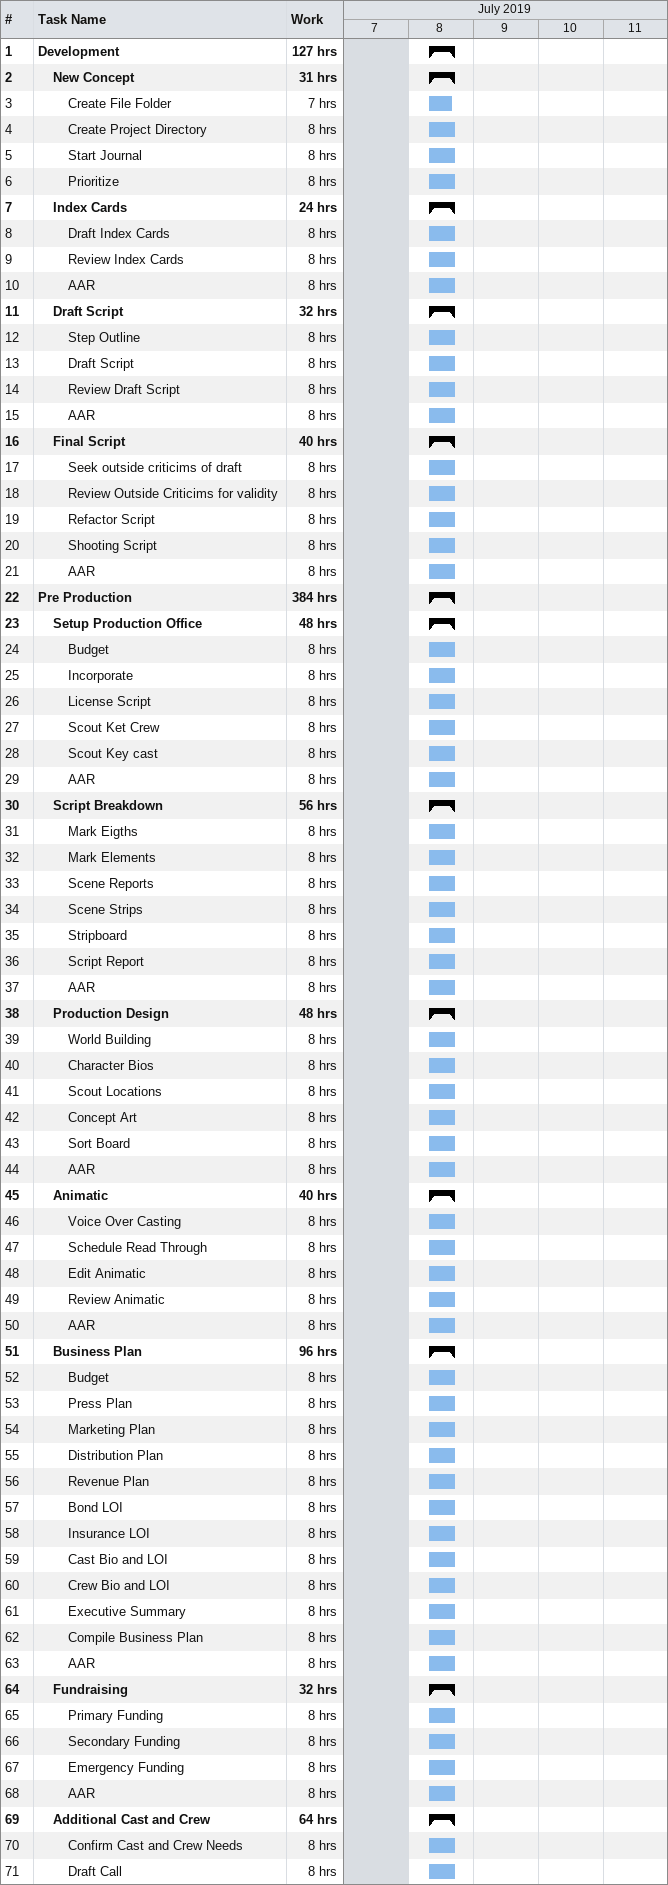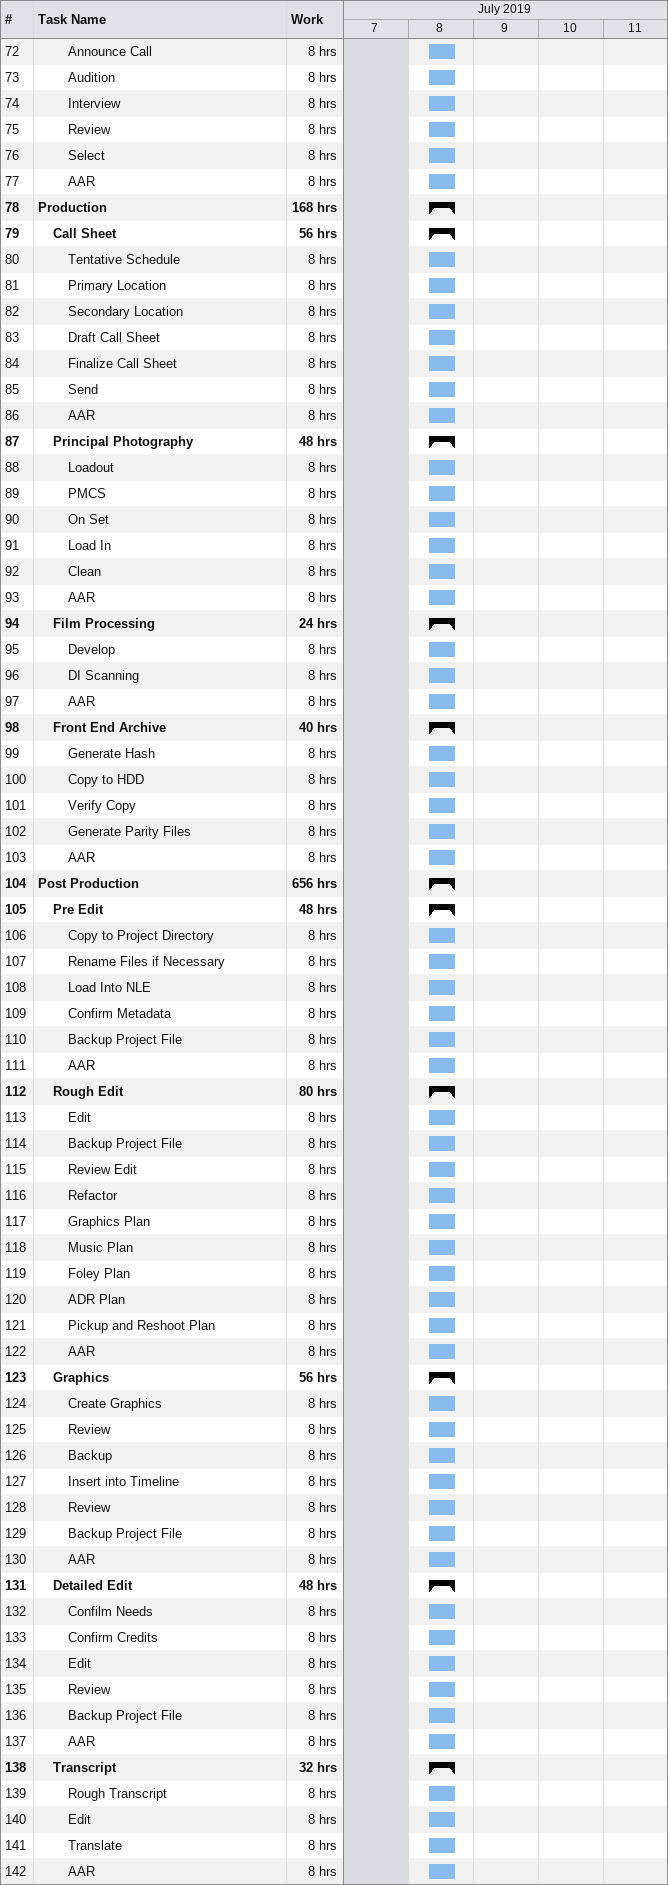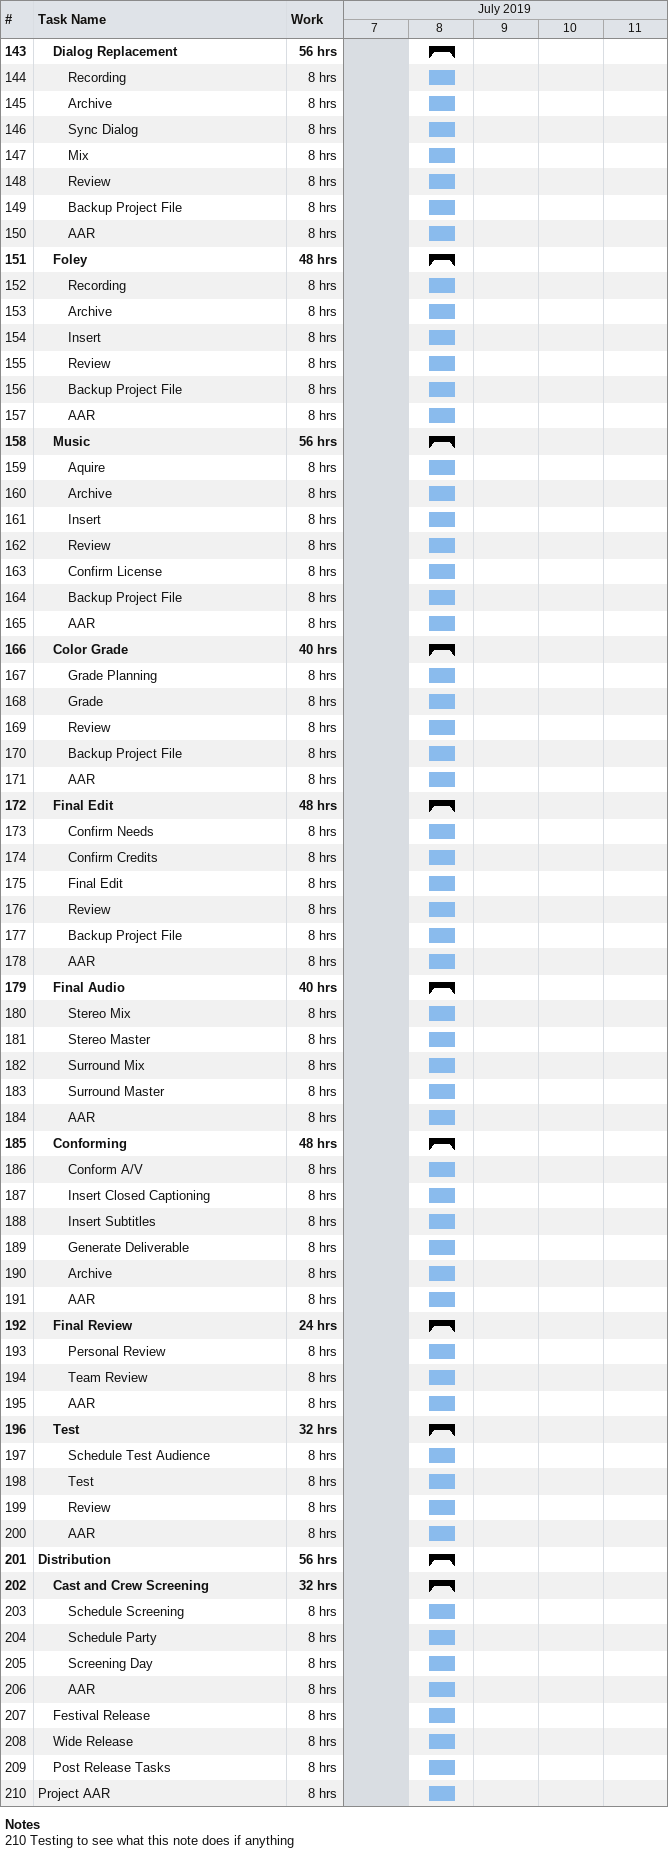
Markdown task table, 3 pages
| ID | Level | Task | Start | Finish | Work (h) |
|---|---|---|---|---|---|
| 1 | 1 | **Development** | 2019-07-08 | 2019-07-08 | 127 |
| 2 | 2 | **New Concept** | 2019-07-08 | 2019-07-08 | 31 |
| 3 | 3 | Create File Folder | 2019-07-08 | 2019-07-08 | 7 |
| 4 | 3 | Create Project Directory | 2019-07-08 | 2019-07-08 | 8 |
| 5 | 3 | Start Journal | 2019-07-08 | 2019-07-08 | 8 |
| 6 | 3 | Prioritize | 2019-07-08 | 2019-07-08 | 8 |
| 7 | 2 | **Index Cards** | 2019-07-08 | 2019-07-08 | 24 |
| 8 | 3 | Draft Index Cards | 2019-07-08 | 2019-07-08 | 8 |
| 9 | 3 | Review Index Cards | 2019-07-08 | 2019-07-08 | 8 |
| 10 | 3 | AAR | 2019-07-08 | 2019-07-08 | 8 |
| 11 | 2 | **Draft Script** | 2019-07-08 | 2019-07-08 | 32 |
| 12 | 3 | Step Outline | 2019-07-08 | 2019-07-08 | 8 |
| 13 | 3 | Draft Script | 2019-07-08 | 2019-07-08 | 8 |
| 14 | 3 | Review Draft Script | 2019-07-08 | 2019-07-08 | 8 |
| 15 | 3 | AAR | 2019-07-08 | 2019-07-08 | 8 |
| 16 | 2 | **Final Script** | 2019-07-08 | 2019-07-08 | 40 |
| 17 | 3 | Seek outside criticims of draft | 2019-07-08 | 2019-07-08 | 8 |
| 18 | 3 | Review Outside Criticims for validity | 2019-07-08 | 2019-07-08 | 8 |
| 19 | 3 | Refactor Script | 2019-07-08 | 2019-07-08 | 8 |
| 20 | 3 | Shooting Script | 2019-07-08 | 2019-07-08 | 8 |
| 21 | 3 | AAR | 2019-07-08 | 2019-07-08 | 8 |
| 22 | 1 | **Pre Production** | 2019-07-08 | 2019-07-08 | 384 |
| 23 | 2 | **Setup Production Office** | 2019-07-08 | 2019-07-08 | 48 |
| 24 | 3 | Budget | 2019-07-08 | 2019-07-08 | 8 |
| 25 | 3 | Incorporate | 2019-07-08 | 2019-07-08 | 8 |
| 26 | 3 | License Script | 2019-07-08 | 2019-07-08 | 8 |
| 27 | 3 | Scout Ket Crew | 2019-07-08 | 2019-07-08 | 8 |
| 28 | 3 | Scout Key cast | 2019-07-08 | 2019-07-08 | 8 |
| 29 | 3 | AAR | 2019-07-08 | 2019-07-08 | 8 |
| 30 | 2 | **Script Breakdown** | 2019-07-08 | 2019-07-08 | 56 |
| 31 | 3 | Mark Eigths | 2019-07-08 | 2019-07-08 | 8 |
| 32 | 3 | Mark Elements | 2019-07-08 | 2019-07-08 | 8 |
| 33 | 3 | Scene Reports | 2019-07-08 | 2019-07-08 | 8 |
| 34 | 3 | Scene Strips | 2019-07-08 | 2019-07-08 | 8 |
| 35 | 3 | Stripboard | 2019-07-08 | 2019-07-08 | 8 |
| 36 | 3 | Script Report | 2019-07-08 | 2019-07-08 | 8 |
| 37 | 3 | AAR | 2019-07-08 | 2019-07-08 | 8 |
| 38 | 2 | **Production Design** | 2019-07-08 | 2019-07-08 | 48 |
| 39 | 3 | World Building | 2019-07-08 | 2019-07-08 | 8 |
| 40 | 3 | Character Bios | 2019-07-08 | 2019-07-08 | 8 |
| 41 | 3 | Scout Locations | 2019-07-08 | 2019-07-08 | 8 |
| 42 | 3 | Concept Art | 2019-07-08 | 2019-07-08 | 8 |
| 43 | 3 | Sort Board | 2019-07-08 | 2019-07-08 | 8 |
| 44 | 3 | AAR | 2019-07-08 | 2019-07-08 | 8 |
| 45 | 2 | **Animatic** | 2019-07-08 | 2019-07-08 | 40 |
| 46 | 3 | Voice Over Casting | 2019-07-08 | 2019-07-08 | 8 |
| 47 | 3 | Schedule Read Through | 2019-07-08 | 2019-07-08 | 8 |
| 48 | 3 | Edit Animatic | 2019-07-08 | 2019-07-08 | 8 |
| 49 | 3 | Review Animatic | 2019-07-08 | 2019-07-08 | 8 |
| 50 | 3 | AAR | 2019-07-08 | 2019-07-08 | 8 |
| 51 | 2 | **Business Plan** | 2019-07-08 | 2019-07-08 | 96 |
| 52 | 3 | Budget | 2019-07-08 | 2019-07-08 | 8 |
| 53 | 3 | Press Plan | 2019-07-08 | 2019-07-08 | 8 |
| 54 | 3 | Marketing Plan | 2019-07-08 | 2019-07-08 | 8 |
| 55 | 3 | Distribution Plan | 2019-07-08 | 2019-07-08 | 8 |
| 56 | 3 | Revenue Plan | 2019-07-08 | 2019-07-08 | 8 |
| 57 | 3 | Bond LOI | 2019-07-08 | 2019-07-08 | 8 |
| 58 | 3 | Insurance LOI | 2019-07-08 | 2019-07-08 | 8 |
| 59 | 3 | Cast Bio and LOI | 2019-07-08 | 2019-07-08 | 8 |
| 60 | 3 | Crew Bio and LOI | 2019-07-08 | 2019-07-08 | 8 |
| 61 | 3 | Executive Summary | 2019-07-08 | 2019-07-08 | 8 |
| 62 | 3 | Compile Business Plan | 2019-07-08 | 2019-07-08 | 8 |
| 63 | 3 | AAR | 2019-07-08 | 2019-07-08 | 8 |
| 64 | 2 | **Fundraising** | 2019-07-08 | 2019-07-08 | 32 |
| 65 | 3 | Primary Funding | 2019-07-08 | 2019-07-08 | 8 |
| 66 | 3 | Secondary Funding | 2019-07-08 | 2019-07-08 | 8 |
| 67 | 3 | Emergency Funding | 2019-07-08 | 2019-07-08 | 8 |
| 68 | 3 | AAR | 2019-07-08 | 2019-07-08 | 8 |
| 69 | 2 | **Additional Cast and Crew** | 2019-07-08 | 2019-07-08 | 64 |
| 70 | 3 | Confirm Cast and Crew Needs | 2019-07-08 | 2019-07-08 | 8 |
| 71 | 3 | Draft Call | 2019-07-08 | 2019-07-08 | 8 |
| 72 | 3 | Announce Call | 2019-07-08 | 2019-07-08 | 8 |
| 73 | 3 | Audition | 2019-07-08 | 2019-07-08 | 8 |
| 74 | 3 | Interview | 2019-07-08 | 2019-07-08 | 8 |
| 75 | 3 | Review | 2019-07-08 | 2019-07-08 | 8 |
| 76 | 3 | Select | 2019-07-08 | 2019-07-08 | 8 |
| 77 | 3 | AAR | 2019-07-08 | 2019-07-08 | 8 |
| 78 | 1 | **Production** | 2019-07-08 | 2019-07-08 | 168 |
| 79 | 2 | **Call Sheet** | 2019-07-08 | 2019-07-08 | 56 |
| 80 | 3 | Tentative Schedule | 2019-07-08 | 2019-07-08 | 8 |
| 81 | 3 | Primary Location | 2019-07-08 | 2019-07-08 | 8 |
| 82 | 3 | Secondary Location | 2019-07-08 | 2019-07-08 | 8 |
| 83 | 3 | Draft Call Sheet | 2019-07-08 | 2019-07-08 | 8 |
| 84 | 3 | Finalize Call Sheet | 2019-07-08 | 2019-07-08 | 8 |
| 85 | 3 | Send | 2019-07-08 | 2019-07-08 | 8 |
| 86 | 3 | AAR | 2019-07-08 | 2019-07-08 | 8 |
| 87 | 2 | **Principal Photography** | 2019-07-08 | 2019-07-08 | 48 |
| 88 | 3 | Loadout | 2019-07-08 | 2019-07-08 | 8 |
| 89 | 3 | PMCS | 2019-07-08 | 2019-07-08 | 8 |
| 90 | 3 | On Set | 2019-07-08 | 2019-07-08 | 8 |
| 91 | 3 | Load In | 2019-07-08 | 2019-07-08 | 8 |
| 92 | 3 | Clean | 2019-07-08 | 2019-07-08 | 8 |
| 93 | 3 | AAR | 2019-07-08 | 2019-07-08 | 8 |
| 94 | 2 | **Film Processing** | 2019-07-08 | 2019-07-08 | 24 |
| 95 | 3 | Develop | 2019-07-08 | 2019-07-08 | 8 |
| 96 | 3 | DI Scanning | 2019-07-08 | 2019-07-08 | 8 |
| 97 | 3 | AAR | 2019-07-08 | 2019-07-08 | 8 |
| 98 | 2 | **Front End Archive** | 2019-07-08 | 2019-07-08 | 40 |
| 99 | 3 | Generate Hash | 2019-07-08 | 2019-07-08 | 8 |
| 100 | 3 | Copy to HDD | 2019-07-08 | 2019-07-08 | 8 |
| 101 | 3 | Verify Copy | 2019-07-08 | 2019-07-08 | 8 |
| 102 | 3 | Generate Parity Files | 2019-07-08 | 2019-07-08 | 8 |
| 103 | 3 | AAR | 2019-07-08 | 2019-07-08 | 8 |
| 104 | 1 | **Post Production** | 2019-07-08 | 2019-07-08 | 656 |
| 105 | 2 | **Pre Edit** | 2019-07-08 | 2019-07-08 | 48 |
| 106 | 3 | Copy to Project Directory | 2019-07-08 | 2019-07-08 | 8 |
| 107 | 3 | Rename Files if Necessary | 2019-07-08 | 2019-07-08 | 8 |
| 108 | 3 | Load Into NLE | 2019-07-08 | 2019-07-08 | 8 |
| 109 | 3 | Confirm Metadata | 2019-07-08 | 2019-07-08 | 8 |
| 110 | 3 | Backup Project File | 2019-07-08 | 2019-07-08 | 8 |
| 111 | 3 | AAR | 2019-07-08 | 2019-07-08 | 8 |
| 112 | 2 | **Rough Edit** | 2019-07-08 | 2019-07-08 | 80 |
| 113 | 3 | Edit | 2019-07-08 | 2019-07-08 | 8 |
| 114 | 3 | Backup Project File | 2019-07-08 | 2019-07-08 | 8 |
| 115 | 3 | Review Edit | 2019-07-08 | 2019-07-08 | 8 |
| 116 | 3 | Refactor | 2019-07-08 | 2019-07-08 | 8 |
| 117 | 3 | Graphics Plan | 2019-07-08 | 2019-07-08 | 8 |
| 118 | 3 | Music Plan | 2019-07-08 | 2019-07-08 | 8 |
| 119 | 3 | Foley Plan | 2019-07-08 | 2019-07-08 | 8 |
| 120 | 3 | ADR Plan | 2019-07-08 | 2019-07-08 | 8 |
| 121 | 3 | Pickup and Reshoot Plan | 2019-07-08 | 2019-07-08 | 8 |
| 122 | 3 | AAR | 2019-07-08 | 2019-07-08 | 8 |
| 123 | 2 | **Graphics** | 2019-07-08 | 2019-07-08 | 56 |
| 124 | 3 | Create Graphics | 2019-07-08 | 2019-07-08 | 8 |
| 125 | 3 | Review | 2019-07-08 | 2019-07-08 | 8 |
| 126 | 3 | Backup | 2019-07-08 | 2019-07-08 | 8 |
| 127 | 3 | Insert into Timeline | 2019-07-08 | 2019-07-08 | 8 |
| 128 | 3 | Review | 2019-07-08 | 2019-07-08 | 8 |
| 129 | 3 | Backup Project File | 2019-07-08 | 2019-07-08 | 8 |
| 130 | 3 | AAR | 2019-07-08 | 2019-07-08 | 8 |
| 131 | 2 | **Detailed Edit** | 2019-07-08 | 2019-07-08 | 48 |
| 132 | 3 | Confilm Needs | 2019-07-08 | 2019-07-08 | 8 |
| 133 | 3 | Confirm Credits | 2019-07-08 | 2019-07-08 | 8 |
| 134 | 3 | Edit | 2019-07-08 | 2019-07-08 | 8 |
| 135 | 3 | Review | 2019-07-08 | 2019-07-08 | 8 |
| 136 | 3 | Backup Project File | 2019-07-08 | 2019-07-08 | 8 |
| 137 | 3 | AAR | 2019-07-08 | 2019-07-08 | 8 |
| 138 | 2 | **Transcript** | 2019-07-08 | 2019-07-08 | 32 |
| 139 | 3 | Rough Transcript | 2019-07-08 | 2019-07-08 | 8 |
| 140 | 3 | Edit | 2019-07-08 | 2019-07-08 | 8 |
| 141 | 3 | Translate | 2019-07-08 | 2019-07-08 | 8 |
| 142 | 3 | AAR | 2019-07-08 | 2019-07-08 | 8 |
| 143 | 2 | **Dialog Replacement** | 2019-07-08 | 2019-07-08 | 56 |
| 144 | 3 | Recording | 2019-07-08 | 2019-07-08 | 8 |
| 145 | 3 | Archive | 2019-07-08 | 2019-07-08 | 8 |
| 146 | 3 | Sync Dialog | 2019-07-08 | 2019-07-08 | 8 |
| 147 | 3 | Mix | 2019-07-08 | 2019-07-08 | 8 |
| 148 | 3 | Review | 2019-07-08 | 2019-07-08 | 8 |
| 149 | 3 | Backup Project File | 2019-07-08 | 2019-07-08 | 8 |
| 150 | 3 | AAR | 2019-07-08 | 2019-07-08 | 8 |
| 151 | 2 | **Foley** | 2019-07-08 | 2019-07-08 | 48 |
| 152 | 3 | Recording | 2019-07-08 | 2019-07-08 | 8 |
| 153 | 3 | Archive | 2019-07-08 | 2019-07-08 | 8 |
| 154 | 3 | Insert | 2019-07-08 | 2019-07-08 | 8 |
| 155 | 3 | Review | 2019-07-08 | 2019-07-08 | 8 |
| 156 | 3 | Backup Project File | 2019-07-08 | 2019-07-08 | 8 |
| 157 | 3 | AAR | 2019-07-08 | 2019-07-08 | 8 |
| 158 | 2 | **Music** | 2019-07-08 | 2019-07-08 | 56 |
| 159 | 3 | Aquire | 2019-07-08 | 2019-07-08 | 8 |
| 160 | 3 | Archive | 2019-07-08 | 2019-07-08 | 8 |
| 161 | 3 | Insert | 2019-07-08 | 2019-07-08 | 8 |
| 162 | 3 | Review | 2019-07-08 | 2019-07-08 | 8 |
| 163 | 3 | Confirm License | 2019-07-08 | 2019-07-08 | 8 |
| 164 | 3 | Backup Project File | 2019-07-08 | 2019-07-08 | 8 |
| 165 | 3 | AAR | 2019-07-08 | 2019-07-08 | 8 |
| 166 | 2 | **Color Grade** | 2019-07-08 | 2019-07-08 | 40 |
| 167 | 3 | Grade Planning | 2019-07-08 | 2019-07-08 | 8 |
| 168 | 3 | Grade | 2019-07-08 | 2019-07-08 | 8 |
| 169 | 3 | Review | 2019-07-08 | 2019-07-08 | 8 |
| 170 | 3 | Backup Project File | 2019-07-08 | 2019-07-08 | 8 |
| 171 | 3 | AAR | 2019-07-08 | 2019-07-08 | 8 |
| 172 | 2 | **Final Edit** | 2019-07-08 | 2019-07-08 | 48 |
| 173 | 3 | Confirm Needs | 2019-07-08 | 2019-07-08 | 8 |
| 174 | 3 | Confirm Credits | 2019-07-08 | 2019-07-08 | 8 |
| 175 | 3 | Final Edit | 2019-07-08 | 2019-07-08 | 8 |
| 176 | 3 | Review | 2019-07-08 | 2019-07-08 | 8 |
| 177 | 3 | Backup Project File | 2019-07-08 | 2019-07-08 | 8 |
| 178 | 3 | AAR | 2019-07-08 | 2019-07-08 | 8 |
| 179 | 2 | **Final Audio** | 2019-07-08 | 2019-07-08 | 40 |
| 180 | 3 | Stereo Mix | 2019-07-08 | 2019-07-08 | 8 |
| 181 | 3 | Stereo Master | 2019-07-08 | 2019-07-08 | 8 |
| 182 | 3 | Surround Mix | 2019-07-08 | 2019-07-08 | 8 |
| 183 | 3 | Surround Master | 2019-07-08 | 2019-07-08 | 8 |
| 184 | 3 | AAR | 2019-07-08 | 2019-07-08 | 8 |
| 185 | 2 | **Conforming** | 2019-07-08 | 2019-07-08 | 48 |
| 186 | 3 | Conform A/V | 2019-07-08 | 2019-07-08 | 8 |
| 187 | 3 | Insert Closed Captioning | 2019-07-08 | 2019-07-08 | 8 |
| 188 | 3 | Insert Subtitles | 2019-07-08 | 2019-07-08 | 8 |
| 189 | 3 | Generate Deliverable | 2019-07-08 | 2019-07-08 | 8 |
| 190 | 3 | Archive | 2019-07-08 | 2019-07-08 | 8 |
| 191 | 3 | AAR | 2019-07-08 | 2019-07-08 | 8 |
| 192 | 2 | **Final Review** | 2019-07-08 | 2019-07-08 | 24 |
| 193 | 3 | Personal Review | 2019-07-08 | 2019-07-08 | 8 |
| 194 | 3 | Team Review | 2019-07-08 | 2019-07-08 | 8 |
| 195 | 3 | AAR | 2019-07-08 | 2019-07-08 | 8 |
| 196 | 2 | **Test** | 2019-07-08 | 2019-07-08 | 32 |
| 197 | 3 | Schedule Test Audience | 2019-07-08 | 2019-07-08 | 8 |
| 198 | 3 | Test | 2019-07-08 | 2019-07-08 | 8 |
| 199 | 3 | Review | 2019-07-08 | 2019-07-08 | 8 |
| 200 | 3 | AAR | 2019-07-08 | 2019-07-08 | 8 |
| 201 | 1 | **Distribution** | 2019-07-08 | 2019-07-08 | 56 |
| 202 | 2 | **Cast and Crew Screening** | 2019-07-08 | 2019-07-08 | 32 |
| 203 | 3 | Schedule Screening | 2019-07-08 | 2019-07-08 | 8 |
| 204 | 3 | Schedule Party | 2019-07-08 | 2019-07-08 | 8 |
| 205 | 3 | Screening Day | 2019-07-08 | 2019-07-08 | 8 |
| 206 | 3 | AAR | 2019-07-08 | 2019-07-08 | 8 |
| 207 | 2 | Festival Release | 2019-07-08 | 2019-07-08 | 8 |
| 208 | 2 | Wide Release | 2019-07-08 | 2019-07-08 | 8 |
| 209 | 2 | Post Release Tasks | 2019-07-08 | 2019-07-08 | 8 |
| 210 | 1 | Project AAR | 2019-07-08 | 2019-07-08 | 8 |

Notes
- 210: Testing to see what this note does if anything
